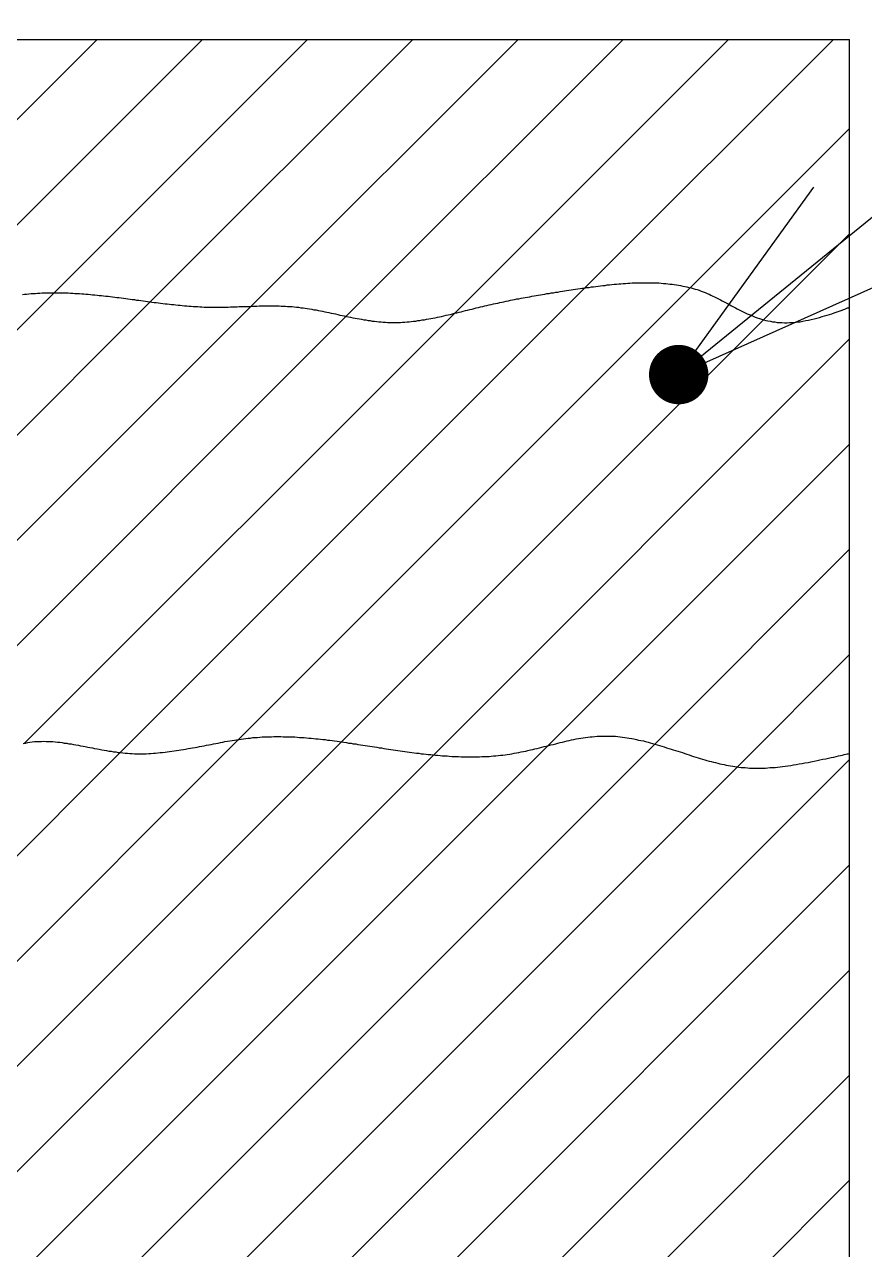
# Model space of a CAD drawing. Extents: x 443 to 1217, y -1921 to -677.
# Drawn here: x 530.19 to 537.71, y -1565.38 to -1554.41 of the extents above; entities that cross this region are included whole.
import ezdxf

# ---------------------------------------------------------------- set-up
doc = ezdxf.new("R2010")
doc.units = 0
doc.header["$MEASUREMENT"] = 0
doc.layers.get('0').update_dxf_attribs({"linetype": 'CONTINUOUS'})
doc.layers.add('2', color=2, linetype='CONTINUOUS')
doc.layers.add('3', color=8, linetype='CONTINUOUS')

msp = doc.modelspace()

# ---------------------------------------------------------------- linework, layer by layer
at = {"color": 7, "linetype": 'Continuous'}
msp.add_line((536.046, -1557.549), (560.181, -1537.888), dxfattribs=at)
at = {"color": 0}
for q in [(538.112, -1555.866), (537.257, -1555.872), (537.933, -1556.702)]:
    msp.add_line((536.046, -1557.549), q, dxfattribs=at)
at = {"color": 0, "const_width": 0.266}
msp.add_lwpolyline([(535.922, -1557.502, 1), (536.171, -1557.596, 1), (535.922, -1557.502)], format="xyb", dxfattribs=at)
at = {"layer": '2', "color": 8, "linetype": 'Continuous'}
for p, q in [((528.364, -1557.024), (530.84, -1554.547)), ((529.307, -1557.023), (531.782, -1554.547)), ((530.455, -1556.816), (532.724, -1554.547)), ((531.315, -1556.898), (533.666, -1554.547)), ((532.218, -1556.937), (534.608, -1554.547)), ((533.07, -1557.027), (535.55, -1554.547)), ((534.038, -1557.001), (536.492, -1554.547)), ((535.207, -1556.773), (537.433, -1554.547)), ((536.146, -1556.776), (537.577, -1555.346)), ((536.826, -1557.039), (537.577, -1556.288)), ((531.046, -1560.934), (535.207, -1556.773)), ((532.106, -1560.817), (536.146, -1556.776)), ((526.417, -1560.855), (530.455, -1556.816)), ((527.201, -1561.012), (531.315, -1556.898)), ((528.103, -1561.052), (532.218, -1556.937)), ((530.189, -1560.85), (534.038, -1557.001)), ((528.996, -1561.101), (533.07, -1557.027)), ((533.026, -1560.838), (536.826, -1557.039)), ((533.851, -1560.956), (537.577, -1557.23)), ((534.876, -1560.872), (537.577, -1558.171)), ((535.827, -1560.863), (537.577, -1559.113)), ((536.575, -1561.057), (537.577, -1560.055)), ((525.189, -1567.733), (532.106, -1560.817)), ((525.189, -1568.675), (533.026, -1560.838)), ((525.189, -1566.792), (531.046, -1560.934)), ((525.76, -1569.047), (533.851, -1560.956)), ((526.745, -1569.003), (534.876, -1560.872)), ((527.876, -1568.814), (535.827, -1560.863)), ((528.774, -1568.858), (536.575, -1561.057)), ((529.488, -1569.086), (537.577, -1560.997)), ((530.475, -1569.041), (537.577, -1561.939)), ((531.541, -1568.916), (537.577, -1562.881)), ((532.482, -1568.917), (537.577, -1563.823)), ((533.286, -1569.056), (537.577, -1564.764))]:
    msp.add_line(p, q, dxfattribs=at)
at = {"layer": '3', "color": 3, "linetype": 'Continuous'}
for p in [(524.257, -1554.547), (537.577, -1575.327)]:
    msp.add_line(p, (537.577, -1554.547), dxfattribs=at)
at = {"layer": '3', "color": 3}
for p, q in [((535.043, -1556.796), (535.063, -1556.794)), ((535.063, -1556.794), (535.083, -1556.79)), ((535.083, -1556.79), (535.103, -1556.788)), ((535.103, -1556.788), (535.123, -1556.784)), ((535.123, -1556.784), (535.143, -1556.782)), ((535.143, -1556.782), (535.163, -1556.778)), ((535.163, -1556.778), (535.183, -1556.776)), ((535.183, -1556.776), (535.203, -1556.774)), ((535.203, -1556.774), (535.223, -1556.77)), ((535.223, -1556.77), (535.245, -1556.768)), ((535.245, -1556.768), (535.265, -1556.764)), ((535.265, -1556.764), (535.285, -1556.762)), ((535.285, -1556.762), (535.305, -1556.76)), ((535.305, -1556.76), (535.325, -1556.756)), ((535.325, -1556.756), (535.345, -1556.754)), ((535.345, -1556.754), (535.367, -1556.752)), ((535.367, -1556.752), (535.387, -1556.75)), ((535.387, -1556.75), (535.407, -1556.746)), ((535.407, -1556.746), (535.427, -1556.744)), ((535.427, -1556.744), (535.447, -1556.742)), ((535.447, -1556.742), (535.469, -1556.74)), ((535.469, -1556.74), (535.489, -1556.738)), ((535.489, -1556.738), (535.509, -1556.736)), ((535.509, -1556.736), (535.529, -1556.736)), ((535.529, -1556.736), (535.549, -1556.734)), ((535.549, -1556.734), (535.57, -1556.732)), ((535.57, -1556.732), (535.59, -1556.73)), ((535.59, -1556.73), (535.61, -1556.73)), ((535.61, -1556.73), (535.63, -1556.728)), ((535.63, -1556.728), (535.65, -1556.728)), ((535.65, -1556.728), (535.67, -1556.726)), ((535.67, -1556.726), (535.69, -1556.726)), ((535.69, -1556.726), (535.71, -1556.726)), ((535.71, -1556.726), (535.732, -1556.726)), ((535.732, -1556.726), (535.752, -1556.726)), ((535.752, -1556.726), (535.772, -1556.726)), ((535.772, -1556.726), (535.792, -1556.726)), ((535.792, -1556.726), (535.812, -1556.726)), ((535.812, -1556.726), (535.83, -1556.726)), ((535.83, -1556.726), (535.85, -1556.728)), ((535.85, -1556.728), (535.87, -1556.728)), ((535.87, -1556.728), (535.89, -1556.73)), ((535.89, -1556.73), (535.91, -1556.732)), ((535.91, -1556.732), (535.93, -1556.734)), ((535.93, -1556.734), (535.948, -1556.736)), ((535.948, -1556.736), (535.968, -1556.738)), ((535.968, -1556.738), (535.988, -1556.74)), ((535.988, -1556.74), (536.006, -1556.742)), ((536.006, -1556.742), (536.026, -1556.746)), ((536.026, -1556.746), (536.044, -1556.748)), ((536.044, -1556.748), (536.064, -1556.752)), ((536.064, -1556.752), (536.082, -1556.756)), ((536.082, -1556.756), (536.102, -1556.76)), ((536.102, -1556.76), (536.12, -1556.764)), ((536.12, -1556.764), (536.138, -1556.768)), ((536.138, -1556.768), (536.158, -1556.772)), ((536.158, -1556.772), (536.176, -1556.778)), ((536.176, -1556.778), (536.194, -1556.784)), ((536.194, -1556.784), (536.212, -1556.788)), ((536.212, -1556.788), (536.23, -1556.794)), ((536.23, -1556.794), (536.248, -1556.802)), ((530.17, -1556.832), (530.19, -1556.83)), ((530.19, -1556.83), (530.208, -1556.828)), ((530.208, -1556.828), (530.228, -1556.826)), ((530.228, -1556.826), (530.248, -1556.824)), ((530.248, -1556.824), (530.268, -1556.822)), ((530.268, -1556.822), (530.286, -1556.822)), ((530.286, -1556.822), (530.306, -1556.82)), ((530.306, -1556.82), (530.326, -1556.82)), ((530.326, -1556.82), (530.346, -1556.818)), ((530.346, -1556.818), (530.366, -1556.818)), ((530.366, -1556.818), (530.386, -1556.818)), ((530.386, -1556.818), (530.404, -1556.816)), ((530.404, -1556.816), (530.424, -1556.816)), ((530.424, -1556.816), (530.444, -1556.816)), ((530.444, -1556.816), (530.464, -1556.816)), ((530.464, -1556.816), (530.484, -1556.816)), ((530.484, -1556.816), (530.504, -1556.816)), ((530.504, -1556.816), (530.522, -1556.816)), ((530.522, -1556.816), (530.541, -1556.818)), ((530.541, -1556.818), (530.561, -1556.818)), ((530.561, -1556.818), (530.581, -1556.818)), ((530.581, -1556.818), (530.601, -1556.82)), ((530.601, -1556.82), (530.621, -1556.82)), ((530.621, -1556.82), (530.641, -1556.822)), ((530.641, -1556.822), (530.661, -1556.822)), ((530.661, -1556.822), (530.681, -1556.824)), ((530.681, -1556.824), (530.701, -1556.826)), ((530.701, -1556.826), (530.719, -1556.826)), ((530.719, -1556.826), (530.739, -1556.828)), ((530.739, -1556.828), (530.759, -1556.83)), ((530.759, -1556.83), (530.779, -1556.832)), ((530.779, -1556.832), (530.799, -1556.834)), ((530.799, -1556.834), (530.819, -1556.836)), ((530.819, -1556.836), (530.839, -1556.838)), ((530.839, -1556.838), (530.859, -1556.84)), ((530.859, -1556.84), (530.879, -1556.842)), ((530.879, -1556.842), (530.897, -1556.844)), ((530.897, -1556.844), (530.917, -1556.846)), ((530.917, -1556.846), (530.937, -1556.848)), ((530.937, -1556.848), (530.957, -1556.85)), ((530.957, -1556.85), (530.977, -1556.854)), ((530.977, -1556.854), (530.997, -1556.856)), ((530.997, -1556.856), (531.017, -1556.858)), ((531.017, -1556.858), (531.035, -1556.86)), ((531.035, -1556.86), (531.055, -1556.862)), ((531.055, -1556.862), (531.075, -1556.866)), ((531.075, -1556.866), (531.095, -1556.868)), ((531.095, -1556.868), (531.115, -1556.87)), ((531.115, -1556.87), (531.135, -1556.874)), ((531.135, -1556.874), (531.153, -1556.876)), ((531.153, -1556.876), (531.173, -1556.878)), ((531.173, -1556.878), (531.193, -1556.882)), ((531.193, -1556.882), (531.213, -1556.884)), ((531.213, -1556.884), (531.231, -1556.886)), ((531.231, -1556.886), (531.251, -1556.89)), ((531.251, -1556.89), (531.271, -1556.892)), ((531.271, -1556.892), (531.291, -1556.894)), ((531.291, -1556.894), (531.311, -1556.896)), ((531.311, -1556.896), (531.329, -1556.9)), ((531.329, -1556.9), (531.349, -1556.902)), ((531.349, -1556.902), (531.369, -1556.904)), ((531.369, -1556.904), (531.389, -1556.906)), ((534.426, -1556.908), (534.444, -1556.904)), ((534.444, -1556.904), (534.464, -1556.9)), ((534.464, -1556.9), (534.482, -1556.896)), ((534.482, -1556.896), (534.502, -1556.892)), ((534.502, -1556.892), (534.522, -1556.888)), ((534.522, -1556.888), (534.54, -1556.884)), ((534.54, -1556.884), (534.559, -1556.88)), ((534.559, -1556.88), (534.577, -1556.876)), ((534.577, -1556.876), (534.597, -1556.872)), ((534.597, -1556.872), (534.615, -1556.87)), ((534.615, -1556.87), (534.635, -1556.866)), ((534.635, -1556.866), (534.655, -1556.862)), ((534.655, -1556.862), (534.673, -1556.858)), ((534.673, -1556.858), (534.693, -1556.856)), ((534.693, -1556.856), (534.713, -1556.852)), ((534.713, -1556.852), (534.731, -1556.848)), ((534.731, -1556.848), (534.751, -1556.844)), ((534.751, -1556.844), (534.769, -1556.842)), ((534.769, -1556.842), (534.789, -1556.838)), ((534.789, -1556.838), (534.809, -1556.834)), ((534.809, -1556.834), (534.827, -1556.832)), ((534.827, -1556.832), (534.847, -1556.828)), ((534.847, -1556.828), (534.867, -1556.824)), ((534.867, -1556.824), (534.887, -1556.822)), ((534.887, -1556.822), (534.905, -1556.818)), ((534.905, -1556.818), (534.925, -1556.816)), ((534.925, -1556.816), (534.945, -1556.812)), ((534.945, -1556.812), (534.965, -1556.81)), ((534.965, -1556.81), (534.985, -1556.806)), ((534.985, -1556.806), (535.005, -1556.802)), ((535.005, -1556.802), (535.023, -1556.8)), ((535.023, -1556.8), (535.043, -1556.796)), ((536.248, -1556.802), (536.266, -1556.808)), ((536.266, -1556.808), (536.282, -1556.814)), ((536.282, -1556.814), (536.3, -1556.822)), ((536.3, -1556.822), (536.318, -1556.83)), ((536.318, -1556.83), (536.334, -1556.838)), ((536.334, -1556.838), (536.352, -1556.846)), ((536.352, -1556.846), (536.368, -1556.854)), ((536.368, -1556.854), (536.386, -1556.862)), ((536.386, -1556.862), (536.402, -1556.87)), ((536.402, -1556.87), (536.42, -1556.88)), ((536.42, -1556.88), (536.436, -1556.888)), ((536.436, -1556.888), (536.454, -1556.898)), ((536.454, -1556.898), (536.47, -1556.906)), ((531.389, -1556.906), (531.407, -1556.91)), ((531.407, -1556.91), (531.427, -1556.912)), ((531.427, -1556.912), (531.447, -1556.914)), ((531.447, -1556.914), (531.467, -1556.916)), ((531.467, -1556.916), (531.487, -1556.918)), ((531.487, -1556.918), (531.505, -1556.92)), ((531.505, -1556.92), (531.525, -1556.922)), ((531.525, -1556.922), (531.544, -1556.924)), ((531.544, -1556.924), (531.564, -1556.926)), ((531.564, -1556.926), (531.582, -1556.928)), ((531.582, -1556.928), (531.602, -1556.93)), ((531.602, -1556.93), (531.622, -1556.932)), ((531.622, -1556.932), (531.642, -1556.934)), ((531.642, -1556.934), (531.66, -1556.936)), ((531.66, -1556.936), (531.68, -1556.936)), ((531.68, -1556.936), (531.7, -1556.938)), ((531.7, -1556.938), (531.72, -1556.94)), ((531.72, -1556.94), (531.74, -1556.94)), ((531.74, -1556.94), (531.758, -1556.942)), ((531.758, -1556.942), (531.778, -1556.942)), ((531.778, -1556.942), (531.798, -1556.944)), ((531.798, -1556.944), (531.818, -1556.944)), ((531.818, -1556.944), (531.838, -1556.944)), ((531.838, -1556.944), (531.856, -1556.944)), ((531.856, -1556.944), (531.876, -1556.944)), ((531.876, -1556.944), (531.896, -1556.944)), ((531.896, -1556.944), (531.916, -1556.944)), ((531.916, -1556.944), (531.936, -1556.944)), ((531.936, -1556.944), (531.956, -1556.944)), ((531.956, -1556.944), (531.974, -1556.944)), ((531.974, -1556.944), (531.994, -1556.944)), ((531.994, -1556.944), (532.014, -1556.944)), ((532.014, -1556.944), (532.034, -1556.942)), ((532.034, -1556.942), (532.054, -1556.942)), ((532.054, -1556.942), (532.074, -1556.942)), ((532.074, -1556.942), (532.094, -1556.942)), ((532.094, -1556.942), (532.112, -1556.94)), ((532.112, -1556.94), (532.132, -1556.94)), ((532.132, -1556.94), (532.152, -1556.94)), ((532.152, -1556.94), (532.172, -1556.938)), ((532.172, -1556.938), (532.192, -1556.938)), ((532.192, -1556.938), (532.212, -1556.938)), ((532.212, -1556.938), (532.232, -1556.936)), ((532.232, -1556.936), (532.25, -1556.936)), ((532.25, -1556.936), (532.27, -1556.936)), ((532.27, -1556.936), (532.29, -1556.934)), ((532.29, -1556.934), (532.31, -1556.934)), ((532.31, -1556.934), (532.33, -1556.934)), ((532.33, -1556.934), (532.35, -1556.934)), ((532.35, -1556.934), (532.37, -1556.934)), ((532.37, -1556.934), (532.388, -1556.934)), ((532.388, -1556.934), (532.408, -1556.934)), ((532.408, -1556.934), (532.428, -1556.934)), ((532.428, -1556.934), (532.448, -1556.934)), ((532.448, -1556.934), (532.468, -1556.934)), ((532.468, -1556.934), (532.488, -1556.936)), ((532.488, -1556.936), (532.506, -1556.936)), ((532.506, -1556.936), (532.526, -1556.936)), ((532.526, -1556.936), (532.545, -1556.938)), ((532.545, -1556.938), (532.565, -1556.94)), ((532.565, -1556.94), (532.585, -1556.94)), ((532.585, -1556.94), (532.603, -1556.942)), ((532.603, -1556.942), (532.623, -1556.944)), ((532.623, -1556.944), (532.643, -1556.946)), ((532.643, -1556.946), (532.663, -1556.95)), ((532.663, -1556.95), (532.683, -1556.952)), ((532.683, -1556.952), (532.701, -1556.954)), ((532.701, -1556.954), (532.721, -1556.958)), ((532.721, -1556.958), (532.741, -1556.96)), ((532.741, -1556.96), (532.761, -1556.964)), ((532.761, -1556.964), (532.779, -1556.968)), ((532.779, -1556.968), (532.799, -1556.97)), ((532.799, -1556.97), (532.819, -1556.974)), ((532.819, -1556.974), (532.839, -1556.978)), ((532.839, -1556.978), (532.857, -1556.982)), ((532.857, -1556.982), (532.877, -1556.986)), ((532.877, -1556.986), (532.897, -1556.99)), ((532.897, -1556.99), (532.915, -1556.994)), ((532.915, -1556.994), (532.935, -1556.998)), ((532.935, -1556.998), (532.955, -1557.002)), ((532.955, -1557.002), (532.975, -1557.006)), ((532.975, -1557.006), (532.993, -1557.012)), ((532.993, -1557.012), (533.013, -1557.016)), ((533.964, -1557.018), (533.982, -1557.014)), ((533.982, -1557.014), (534.002, -1557.01)), ((534.002, -1557.01), (534.022, -1557.004)), ((534.022, -1557.004), (534.04, -1557)), ((534.04, -1557), (534.06, -1556.996)), ((534.06, -1556.996), (534.08, -1556.99)), ((534.08, -1556.99), (534.098, -1556.986)), ((534.098, -1556.986), (534.118, -1556.98)), ((534.118, -1556.98), (534.138, -1556.976)), ((534.138, -1556.976), (534.156, -1556.972)), ((534.156, -1556.972), (534.176, -1556.966)), ((534.176, -1556.966), (534.196, -1556.962)), ((534.196, -1556.962), (534.214, -1556.956)), ((534.214, -1556.956), (534.234, -1556.952)), ((534.234, -1556.952), (534.254, -1556.948)), ((534.254, -1556.948), (534.272, -1556.942)), ((534.272, -1556.942), (534.292, -1556.938)), ((534.292, -1556.938), (534.31, -1556.934)), ((534.31, -1556.934), (534.33, -1556.93)), ((534.33, -1556.93), (534.35, -1556.924)), ((534.35, -1556.924), (534.368, -1556.92)), ((534.368, -1556.92), (534.388, -1556.916)), ((534.388, -1556.916), (534.406, -1556.912)), ((534.406, -1556.912), (534.426, -1556.908)), ((536.47, -1556.906), (536.488, -1556.916)), ((536.488, -1556.916), (536.504, -1556.924)), ((536.504, -1556.924), (536.52, -1556.934)), ((536.52, -1556.934), (536.538, -1556.942)), ((536.538, -1556.942), (536.554, -1556.952)), ((536.554, -1556.952), (536.571, -1556.96)), ((536.571, -1556.96), (536.589, -1556.97)), ((536.589, -1556.97), (536.605, -1556.978)), ((536.605, -1556.978), (536.623, -1556.986)), ((536.623, -1556.986), (536.641, -1556.996)), ((536.641, -1556.996), (536.659, -1557.004)), ((536.659, -1557.004), (536.677, -1557.012)), ((536.677, -1557.012), (536.695, -1557.018)), ((537.375, -1557.018), (537.397, -1557.01)), ((537.397, -1557.01), (537.419, -1557.004)), ((537.419, -1557.004), (537.439, -1556.996)), ((537.439, -1556.996), (537.457, -1556.99)), ((537.457, -1556.99), (537.475, -1556.984)), ((537.475, -1556.984), (537.493, -1556.978)), ((537.493, -1556.978), (537.509, -1556.972)), ((537.509, -1556.972), (537.523, -1556.966)), ((537.523, -1556.966), (537.535, -1556.962)), ((537.535, -1556.962), (537.547, -1556.956)), ((537.547, -1556.956), (537.557, -1556.952)), ((537.557, -1556.952), (537.565, -1556.95)), ((537.565, -1556.95), (537.572, -1556.946)), ((537.572, -1556.946), (537.576, -1556.944)), ((533.013, -1557.016), (533.033, -1557.02)), ((533.033, -1557.02), (533.051, -1557.024)), ((533.051, -1557.024), (533.071, -1557.028)), ((533.071, -1557.028), (533.091, -1557.032)), ((533.091, -1557.032), (533.109, -1557.036)), ((533.109, -1557.036), (533.129, -1557.04)), ((533.129, -1557.04), (533.149, -1557.044)), ((533.149, -1557.044), (533.169, -1557.048)), ((533.169, -1557.048), (533.187, -1557.05)), ((533.187, -1557.05), (533.207, -1557.054)), ((533.207, -1557.054), (533.227, -1557.058)), ((533.227, -1557.058), (533.245, -1557.06)), ((533.245, -1557.06), (533.265, -1557.064)), ((533.265, -1557.064), (533.285, -1557.066)), ((533.285, -1557.066), (533.303, -1557.07)), ((533.303, -1557.07), (533.323, -1557.072)), ((533.323, -1557.072), (533.343, -1557.074)), ((533.343, -1557.074), (533.361, -1557.076)), ((533.361, -1557.076), (533.381, -1557.078)), ((533.381, -1557.078), (533.401, -1557.08)), ((533.401, -1557.08), (533.421, -1557.08)), ((533.421, -1557.08), (533.439, -1557.082)), ((533.439, -1557.082), (533.459, -1557.082)), ((533.459, -1557.082), (533.479, -1557.082)), ((533.479, -1557.082), (533.497, -1557.082)), ((533.497, -1557.082), (533.517, -1557.082)), ((533.517, -1557.082), (533.537, -1557.082)), ((533.537, -1557.082), (533.556, -1557.082)), ((533.556, -1557.082), (533.574, -1557.08)), ((533.574, -1557.08), (533.594, -1557.08)), ((533.594, -1557.08), (533.614, -1557.078)), ((533.614, -1557.078), (533.632, -1557.076)), ((533.632, -1557.076), (533.652, -1557.074)), ((533.652, -1557.074), (533.672, -1557.072)), ((533.672, -1557.072), (533.692, -1557.07)), ((533.692, -1557.07), (533.71, -1557.066)), ((533.71, -1557.066), (533.73, -1557.064)), ((533.73, -1557.064), (533.75, -1557.06)), ((533.75, -1557.06), (533.77, -1557.058)), ((533.77, -1557.058), (533.788, -1557.054)), ((533.788, -1557.054), (533.808, -1557.05)), ((533.808, -1557.05), (533.828, -1557.048)), ((533.828, -1557.048), (533.846, -1557.044)), ((533.846, -1557.044), (533.866, -1557.04)), ((533.866, -1557.04), (533.886, -1557.036)), ((533.886, -1557.036), (533.906, -1557.032)), ((533.906, -1557.032), (533.924, -1557.028)), ((533.924, -1557.028), (533.944, -1557.022)), ((533.944, -1557.022), (533.964, -1557.018)), ((536.695, -1557.018), (536.713, -1557.026)), ((536.713, -1557.026), (536.731, -1557.034)), ((536.731, -1557.034), (536.749, -1557.04)), ((536.749, -1557.04), (536.769, -1557.046)), ((536.769, -1557.046), (536.787, -1557.052)), ((536.787, -1557.052), (536.807, -1557.058)), ((536.807, -1557.058), (536.827, -1557.064)), ((536.827, -1557.064), (536.845, -1557.068)), ((536.845, -1557.068), (536.867, -1557.072)), ((536.867, -1557.072), (536.887, -1557.076)), ((536.887, -1557.076), (536.907, -1557.078)), ((536.907, -1557.078), (536.929, -1557.082)), ((536.929, -1557.082), (536.949, -1557.084)), ((536.949, -1557.084), (536.971, -1557.084)), ((536.971, -1557.084), (536.993, -1557.086)), ((536.993, -1557.086), (537.017, -1557.086)), ((537.017, -1557.086), (537.039, -1557.084)), ((537.039, -1557.084), (537.063, -1557.084)), ((537.063, -1557.084), (537.087, -1557.082)), ((537.087, -1557.082), (537.111, -1557.078)), ((537.111, -1557.078), (537.135, -1557.076)), ((537.135, -1557.076), (537.159, -1557.072)), ((537.159, -1557.072), (537.185, -1557.066)), ((537.185, -1557.066), (537.209, -1557.062)), ((537.209, -1557.062), (537.233, -1557.056)), ((537.233, -1557.056), (537.259, -1557.05)), ((537.259, -1557.05), (537.283, -1557.044)), ((537.283, -1557.044), (537.307, -1557.038)), ((537.307, -1557.038), (537.331, -1557.03)), ((537.331, -1557.03), (537.353, -1557.024)), ((537.353, -1557.024), (537.375, -1557.018)), ((530.178, -1560.852), (530.198, -1560.848)), ((530.198, -1560.848), (530.218, -1560.844)), ((530.218, -1560.844), (530.238, -1560.842)), ((530.238, -1560.842), (530.258, -1560.838)), ((530.258, -1560.838), (530.278, -1560.836)), ((530.278, -1560.836), (530.3, -1560.834)), ((530.3, -1560.834), (530.32, -1560.834)), ((530.32, -1560.834), (530.34, -1560.834)), ((530.34, -1560.834), (530.36, -1560.832)), ((530.36, -1560.832), (530.382, -1560.834)), ((530.382, -1560.834), (530.402, -1560.834)), ((530.402, -1560.834), (530.422, -1560.834)), ((530.422, -1560.834), (530.442, -1560.836)), ((530.442, -1560.836), (530.464, -1560.838)), ((530.464, -1560.838), (530.484, -1560.84)), ((530.484, -1560.84), (530.504, -1560.842)), ((530.504, -1560.842), (530.526, -1560.844)), ((530.526, -1560.844), (530.545, -1560.848)), ((530.545, -1560.848), (530.567, -1560.85)), ((530.567, -1560.85), (530.587, -1560.854)), ((531.882, -1560.856), (531.902, -1560.852)), ((531.902, -1560.852), (531.922, -1560.848)), ((531.922, -1560.848), (531.944, -1560.844)), ((531.944, -1560.844), (531.964, -1560.84)), ((531.964, -1560.84), (531.984, -1560.836)), ((531.984, -1560.836), (532.006, -1560.832)), ((532.006, -1560.832), (532.026, -1560.83)), ((532.026, -1560.83), (532.048, -1560.826)), ((532.048, -1560.826), (532.068, -1560.822)), ((532.068, -1560.822), (532.088, -1560.82)), ((532.088, -1560.82), (532.11, -1560.816)), ((532.11, -1560.816), (532.13, -1560.814)), ((532.13, -1560.814), (532.15, -1560.81)), ((532.15, -1560.81), (532.172, -1560.808)), ((532.172, -1560.808), (532.192, -1560.806)), ((532.192, -1560.806), (532.214, -1560.804)), ((532.214, -1560.804), (532.234, -1560.8)), ((532.234, -1560.8), (532.254, -1560.8)), ((532.254, -1560.8), (532.276, -1560.798)), ((532.276, -1560.798), (532.296, -1560.796)), ((532.296, -1560.796), (532.318, -1560.794)), ((532.318, -1560.794), (532.338, -1560.794)), ((532.338, -1560.794), (532.36, -1560.792)), ((532.36, -1560.792), (532.38, -1560.792)), ((532.38, -1560.792), (532.4, -1560.792)), ((532.4, -1560.792), (532.422, -1560.79)), ((532.422, -1560.79), (532.442, -1560.79)), ((532.442, -1560.79), (532.464, -1560.79)), ((532.464, -1560.79), (532.484, -1560.79)), ((532.484, -1560.79), (532.506, -1560.792)), ((532.506, -1560.792), (532.526, -1560.792)), ((532.526, -1560.792), (532.547, -1560.792)), ((532.547, -1560.792), (532.567, -1560.792)), ((532.567, -1560.792), (532.587, -1560.794)), ((532.587, -1560.794), (532.609, -1560.794)), ((532.609, -1560.794), (532.629, -1560.796)), ((532.629, -1560.796), (532.651, -1560.798)), ((532.651, -1560.798), (532.671, -1560.798)), ((532.671, -1560.798), (532.693, -1560.8)), ((532.693, -1560.8), (532.713, -1560.802)), ((532.713, -1560.802), (532.735, -1560.804)), ((532.735, -1560.804), (532.755, -1560.806)), ((532.755, -1560.806), (532.777, -1560.808)), ((532.777, -1560.808), (532.797, -1560.81)), ((532.797, -1560.81), (532.819, -1560.812)), ((532.819, -1560.812), (532.839, -1560.814)), ((532.839, -1560.814), (532.861, -1560.816)), ((532.861, -1560.816), (532.881, -1560.818)), ((532.881, -1560.818), (532.903, -1560.822)), ((532.903, -1560.822), (532.923, -1560.824)), ((532.923, -1560.824), (532.945, -1560.826)), ((532.945, -1560.826), (532.965, -1560.83)), ((532.965, -1560.83), (532.987, -1560.832)), ((532.987, -1560.832), (533.007, -1560.836)), ((533.007, -1560.836), (533.029, -1560.838)), ((533.029, -1560.838), (533.049, -1560.842)), ((533.049, -1560.842), (533.071, -1560.844)), ((533.071, -1560.844), (533.091, -1560.848)), ((533.091, -1560.848), (533.113, -1560.85)), ((533.113, -1560.85), (533.133, -1560.854)), ((534.945, -1560.854), (534.965, -1560.85)), ((534.965, -1560.85), (534.985, -1560.844)), ((534.985, -1560.844), (535.005, -1560.84)), ((535.005, -1560.84), (535.027, -1560.834)), ((535.027, -1560.834), (535.047, -1560.83)), ((535.047, -1560.83), (535.067, -1560.826)), ((535.067, -1560.826), (535.087, -1560.82)), ((535.087, -1560.82), (535.109, -1560.816)), ((535.109, -1560.816), (535.129, -1560.812)), ((535.129, -1560.812), (535.149, -1560.808)), ((535.149, -1560.808), (535.171, -1560.806)), ((535.171, -1560.806), (535.191, -1560.802)), ((535.191, -1560.802), (535.211, -1560.798)), ((535.211, -1560.798), (535.233, -1560.796)), ((535.233, -1560.796), (535.253, -1560.794)), ((535.253, -1560.794), (535.273, -1560.792)), ((535.273, -1560.792), (535.295, -1560.79)), ((535.295, -1560.79), (535.315, -1560.788)), ((535.315, -1560.788), (535.335, -1560.786)), ((535.335, -1560.786), (535.357, -1560.786)), ((535.357, -1560.786), (535.377, -1560.786)), ((535.377, -1560.786), (535.397, -1560.786)), ((535.397, -1560.786), (535.419, -1560.786)), ((535.419, -1560.786), (535.439, -1560.786)), ((535.439, -1560.786), (535.459, -1560.788)), ((535.459, -1560.788), (535.481, -1560.788)), ((535.481, -1560.788), (535.501, -1560.79)), ((535.501, -1560.79), (535.523, -1560.792)), ((535.523, -1560.792), (535.543, -1560.796)), ((535.543, -1560.796), (535.564, -1560.798)), ((535.564, -1560.798), (535.584, -1560.802)), ((535.584, -1560.802), (535.604, -1560.804)), ((535.604, -1560.804), (535.626, -1560.808)), ((535.626, -1560.808), (535.646, -1560.812)), ((535.646, -1560.812), (535.668, -1560.816)), ((535.668, -1560.816), (535.688, -1560.822)), ((535.688, -1560.822), (535.708, -1560.826)), ((535.708, -1560.826), (535.73, -1560.83)), ((535.73, -1560.83), (535.75, -1560.836)), ((535.75, -1560.836), (535.772, -1560.842)), ((535.772, -1560.842), (535.792, -1560.846)), ((535.792, -1560.846), (535.812, -1560.852)), ((535.812, -1560.852), (535.834, -1560.858)), ((530.587, -1560.854), (530.607, -1560.856)), ((530.607, -1560.856), (530.629, -1560.86)), ((530.629, -1560.86), (530.649, -1560.864)), ((530.649, -1560.864), (530.671, -1560.868)), ((530.671, -1560.868), (530.691, -1560.872)), ((530.691, -1560.872), (530.713, -1560.876)), ((530.713, -1560.876), (530.733, -1560.88)), ((530.733, -1560.88), (530.755, -1560.884)), ((530.755, -1560.884), (530.775, -1560.888)), ((530.775, -1560.888), (530.797, -1560.892)), ((530.797, -1560.892), (530.817, -1560.896)), ((530.817, -1560.896), (530.839, -1560.9)), ((530.839, -1560.9), (530.859, -1560.904)), ((530.859, -1560.904), (530.881, -1560.908)), ((530.881, -1560.908), (530.901, -1560.912)), ((530.901, -1560.912), (530.923, -1560.916)), ((530.923, -1560.916), (530.943, -1560.92)), ((530.943, -1560.92), (530.965, -1560.922)), ((530.965, -1560.922), (530.985, -1560.926)), ((530.985, -1560.926), (531.007, -1560.928)), ((531.007, -1560.928), (531.027, -1560.932)), ((531.027, -1560.932), (531.049, -1560.934)), ((531.049, -1560.934), (531.069, -1560.936)), ((531.069, -1560.936), (531.091, -1560.938)), ((531.091, -1560.938), (531.111, -1560.94)), ((531.111, -1560.94), (531.133, -1560.942)), ((531.133, -1560.942), (531.153, -1560.942)), ((531.153, -1560.942), (531.175, -1560.944)), ((531.175, -1560.944), (531.195, -1560.944)), ((531.195, -1560.944), (531.217, -1560.944)), ((531.217, -1560.944), (531.237, -1560.944)), ((531.237, -1560.944), (531.259, -1560.944)), ((531.259, -1560.944), (531.279, -1560.944)), ((531.279, -1560.944), (531.301, -1560.942)), ((531.301, -1560.942), (531.321, -1560.942)), ((531.321, -1560.942), (531.343, -1560.94)), ((531.343, -1560.94), (531.363, -1560.938)), ((531.363, -1560.938), (531.383, -1560.936)), ((531.383, -1560.936), (531.405, -1560.934)), ((531.405, -1560.934), (531.425, -1560.932)), ((531.425, -1560.932), (531.447, -1560.93)), ((531.447, -1560.93), (531.467, -1560.928)), ((531.467, -1560.928), (531.487, -1560.924)), ((531.487, -1560.924), (531.509, -1560.922)), ((531.509, -1560.922), (531.529, -1560.918)), ((531.529, -1560.918), (531.55, -1560.916)), ((531.55, -1560.916), (531.57, -1560.912)), ((531.57, -1560.912), (531.59, -1560.91)), ((531.59, -1560.91), (531.612, -1560.906)), ((531.612, -1560.906), (531.632, -1560.902)), ((531.632, -1560.902), (531.654, -1560.898)), ((531.654, -1560.898), (531.674, -1560.894)), ((531.674, -1560.894), (531.694, -1560.89)), ((531.694, -1560.89), (531.716, -1560.888)), ((531.716, -1560.888), (531.736, -1560.884)), ((531.736, -1560.884), (531.756, -1560.88)), ((531.756, -1560.88), (531.778, -1560.876)), ((531.778, -1560.876), (531.798, -1560.872)), ((531.798, -1560.872), (531.818, -1560.868)), ((531.818, -1560.868), (531.84, -1560.864)), ((531.84, -1560.864), (531.86, -1560.86)), ((531.86, -1560.86), (531.882, -1560.856)), ((533.133, -1560.854), (533.155, -1560.856)), ((533.155, -1560.856), (533.175, -1560.86)), ((533.175, -1560.86), (533.197, -1560.864)), ((533.197, -1560.864), (533.217, -1560.866)), ((533.217, -1560.866), (533.239, -1560.87)), ((533.239, -1560.87), (533.259, -1560.872)), ((533.259, -1560.872), (533.281, -1560.876)), ((533.281, -1560.876), (533.301, -1560.88)), ((533.301, -1560.88), (533.323, -1560.882)), ((533.323, -1560.882), (533.343, -1560.886)), ((533.343, -1560.886), (533.365, -1560.89)), ((533.365, -1560.89), (533.385, -1560.892)), ((533.385, -1560.892), (533.407, -1560.896)), ((533.407, -1560.896), (533.427, -1560.9)), ((533.427, -1560.9), (533.449, -1560.902)), ((533.449, -1560.902), (533.469, -1560.906)), ((533.469, -1560.906), (533.491, -1560.908)), ((533.491, -1560.908), (533.511, -1560.912)), ((533.511, -1560.912), (533.533, -1560.914)), ((533.533, -1560.914), (533.552, -1560.918)), ((533.552, -1560.918), (533.574, -1560.92)), ((533.574, -1560.92), (533.594, -1560.924)), ((533.594, -1560.924), (533.616, -1560.926)), ((533.616, -1560.926), (533.636, -1560.93)), ((533.636, -1560.93), (533.658, -1560.932)), ((533.658, -1560.932), (533.678, -1560.936)), ((533.678, -1560.936), (533.7, -1560.938)), ((533.7, -1560.938), (533.72, -1560.94)), ((533.72, -1560.94), (533.742, -1560.944)), ((533.742, -1560.944), (533.762, -1560.946)), ((533.762, -1560.946), (533.784, -1560.948)), ((533.784, -1560.948), (533.804, -1560.95)), ((533.804, -1560.95), (533.826, -1560.952)), ((533.826, -1560.952), (533.846, -1560.954)), ((533.846, -1560.954), (533.868, -1560.956)), ((533.868, -1560.956), (533.888, -1560.958)), ((533.888, -1560.958), (533.91, -1560.96)), ((533.91, -1560.96), (533.93, -1560.962)), ((533.93, -1560.962), (533.952, -1560.964)), ((534.388, -1560.964), (534.41, -1560.962)), ((534.41, -1560.962), (534.43, -1560.96)), ((534.43, -1560.96), (534.45, -1560.958)), ((534.45, -1560.958), (534.472, -1560.956)), ((534.472, -1560.956), (534.492, -1560.954)), ((534.492, -1560.954), (534.512, -1560.95)), ((534.512, -1560.95), (534.534, -1560.948)), ((534.534, -1560.948), (534.553, -1560.944)), ((534.553, -1560.944), (534.573, -1560.94)), ((534.573, -1560.94), (534.595, -1560.936)), ((534.595, -1560.936), (534.615, -1560.932)), ((534.615, -1560.932), (534.635, -1560.928)), ((534.635, -1560.928), (534.657, -1560.924)), ((534.657, -1560.924), (534.677, -1560.92)), ((534.677, -1560.92), (534.697, -1560.916)), ((534.697, -1560.916), (534.719, -1560.91)), ((534.719, -1560.91), (534.739, -1560.906)), ((534.739, -1560.906), (534.759, -1560.9)), ((534.759, -1560.9), (534.779, -1560.896)), ((534.779, -1560.896), (534.801, -1560.89)), ((534.801, -1560.89), (534.821, -1560.886)), ((534.821, -1560.886), (534.841, -1560.88)), ((534.841, -1560.88), (534.861, -1560.876)), ((534.861, -1560.876), (534.883, -1560.87)), ((534.883, -1560.87), (534.903, -1560.864)), ((534.903, -1560.864), (534.923, -1560.86)), ((534.923, -1560.86), (534.945, -1560.854)), ((535.834, -1560.858), (535.854, -1560.864)), ((535.854, -1560.864), (535.874, -1560.87)), ((535.874, -1560.87), (535.896, -1560.876)), ((535.896, -1560.876), (535.916, -1560.882)), ((535.916, -1560.882), (535.936, -1560.89)), ((535.936, -1560.89), (535.958, -1560.896)), ((535.958, -1560.896), (535.978, -1560.902)), ((535.978, -1560.902), (535.998, -1560.908)), ((535.998, -1560.908), (536.018, -1560.916)), ((536.018, -1560.916), (536.038, -1560.922)), ((536.038, -1560.922), (536.06, -1560.928)), ((536.06, -1560.928), (536.08, -1560.934)), ((536.08, -1560.934), (536.1, -1560.942)), ((536.1, -1560.942), (536.12, -1560.948)), ((536.12, -1560.948), (536.14, -1560.954)), ((536.14, -1560.954), (536.16, -1560.962)), ((536.16, -1560.962), (536.18, -1560.968)), ((537.477, -1560.964), (537.495, -1560.96)), ((537.495, -1560.96), (537.513, -1560.956)), ((537.513, -1560.956), (537.529, -1560.952)), ((537.529, -1560.952), (537.543, -1560.948)), ((537.543, -1560.948), (537.555, -1560.946)), ((537.555, -1560.946), (537.565, -1560.944)), ((537.565, -1560.944), (537.572, -1560.942)), ((537.572, -1560.942), (537.576, -1560.94)), ((533.952, -1560.964), (533.972, -1560.964)), ((533.972, -1560.964), (533.992, -1560.966)), ((533.992, -1560.966), (534.014, -1560.968)), ((534.014, -1560.968), (534.034, -1560.968)), ((534.034, -1560.968), (534.056, -1560.97)), ((534.056, -1560.97), (534.076, -1560.97)), ((534.076, -1560.97), (534.098, -1560.972)), ((534.098, -1560.972), (534.118, -1560.972)), ((534.118, -1560.972), (534.14, -1560.972)), ((534.14, -1560.972), (534.16, -1560.972)), ((534.16, -1560.972), (534.18, -1560.972)), ((534.18, -1560.972), (534.202, -1560.972)), ((534.202, -1560.972), (534.222, -1560.972)), ((534.222, -1560.972), (534.244, -1560.972)), ((534.244, -1560.972), (534.264, -1560.972)), ((534.264, -1560.972), (534.284, -1560.97)), ((534.284, -1560.97), (534.306, -1560.97)), ((534.306, -1560.97), (534.326, -1560.968)), ((534.326, -1560.968), (534.348, -1560.968)), ((534.348, -1560.968), (534.368, -1560.966)), ((534.368, -1560.966), (534.388, -1560.964)), ((536.18, -1560.968), (536.2, -1560.974)), ((536.2, -1560.974), (536.22, -1560.98)), ((536.22, -1560.98), (536.24, -1560.986)), ((536.24, -1560.986), (536.26, -1560.992)), ((536.26, -1560.992), (536.28, -1560.998)), ((536.28, -1560.998), (536.298, -1561.004)), ((536.298, -1561.004), (536.318, -1561.01)), ((536.318, -1561.01), (536.338, -1561.014)), ((536.338, -1561.014), (536.358, -1561.02)), ((536.358, -1561.02), (536.376, -1561.024)), ((536.376, -1561.024), (536.396, -1561.03)), ((536.396, -1561.03), (536.416, -1561.034)), ((536.416, -1561.034), (536.434, -1561.038)), ((536.434, -1561.038), (536.454, -1561.042)), ((536.454, -1561.042), (536.472, -1561.046)), ((536.472, -1561.046), (536.492, -1561.05)), ((536.492, -1561.05), (536.51, -1561.052)), ((536.51, -1561.052), (536.53, -1561.056)), ((536.53, -1561.056), (536.548, -1561.058)), ((536.548, -1561.058), (536.567, -1561.062)), ((536.567, -1561.062), (536.585, -1561.064)), ((536.585, -1561.064), (536.605, -1561.066)), ((536.605, -1561.066), (536.623, -1561.068)), ((536.623, -1561.068), (536.643, -1561.068)), ((536.643, -1561.068), (536.661, -1561.07)), ((536.661, -1561.07), (536.681, -1561.072)), ((536.681, -1561.072), (536.701, -1561.072)), ((536.701, -1561.072), (536.721, -1561.072)), ((536.721, -1561.072), (536.741, -1561.072)), ((536.741, -1561.072), (536.761, -1561.072)), ((536.761, -1561.072), (536.781, -1561.072)), ((536.781, -1561.072), (536.803, -1561.072)), ((536.803, -1561.072), (536.823, -1561.072)), ((536.823, -1561.072), (536.845, -1561.07)), ((536.845, -1561.07), (536.865, -1561.068)), ((536.865, -1561.068), (536.887, -1561.068)), ((536.887, -1561.068), (536.909, -1561.066)), ((536.909, -1561.066), (536.931, -1561.064)), ((536.931, -1561.064), (536.955, -1561.06)), ((536.955, -1561.06), (536.977, -1561.058)), ((536.977, -1561.058), (537.001, -1561.056)), ((537.001, -1561.056), (537.025, -1561.052)), ((537.025, -1561.052), (537.049, -1561.048)), ((537.049, -1561.048), (537.075, -1561.044)), ((537.075, -1561.044), (537.099, -1561.04)), ((537.099, -1561.04), (537.125, -1561.036)), ((537.125, -1561.036), (537.151, -1561.032)), ((537.151, -1561.032), (537.177, -1561.026)), ((537.177, -1561.026), (537.205, -1561.022)), ((537.205, -1561.022), (537.231, -1561.016)), ((537.231, -1561.016), (537.259, -1561.012)), ((537.259, -1561.012), (537.285, -1561.006)), ((537.285, -1561.006), (537.311, -1561)), ((537.311, -1561), (537.337, -1560.994)), ((537.337, -1560.994), (537.363, -1560.99)), ((537.363, -1560.99), (537.387, -1560.984)), ((537.387, -1560.984), (537.411, -1560.978)), ((537.411, -1560.978), (537.435, -1560.974)), ((537.435, -1560.974), (537.455, -1560.968)), ((537.455, -1560.968), (537.477, -1560.964))]:
    msp.add_line(p, q, dxfattribs=at)

doc.saveas('drawing.dxf')
